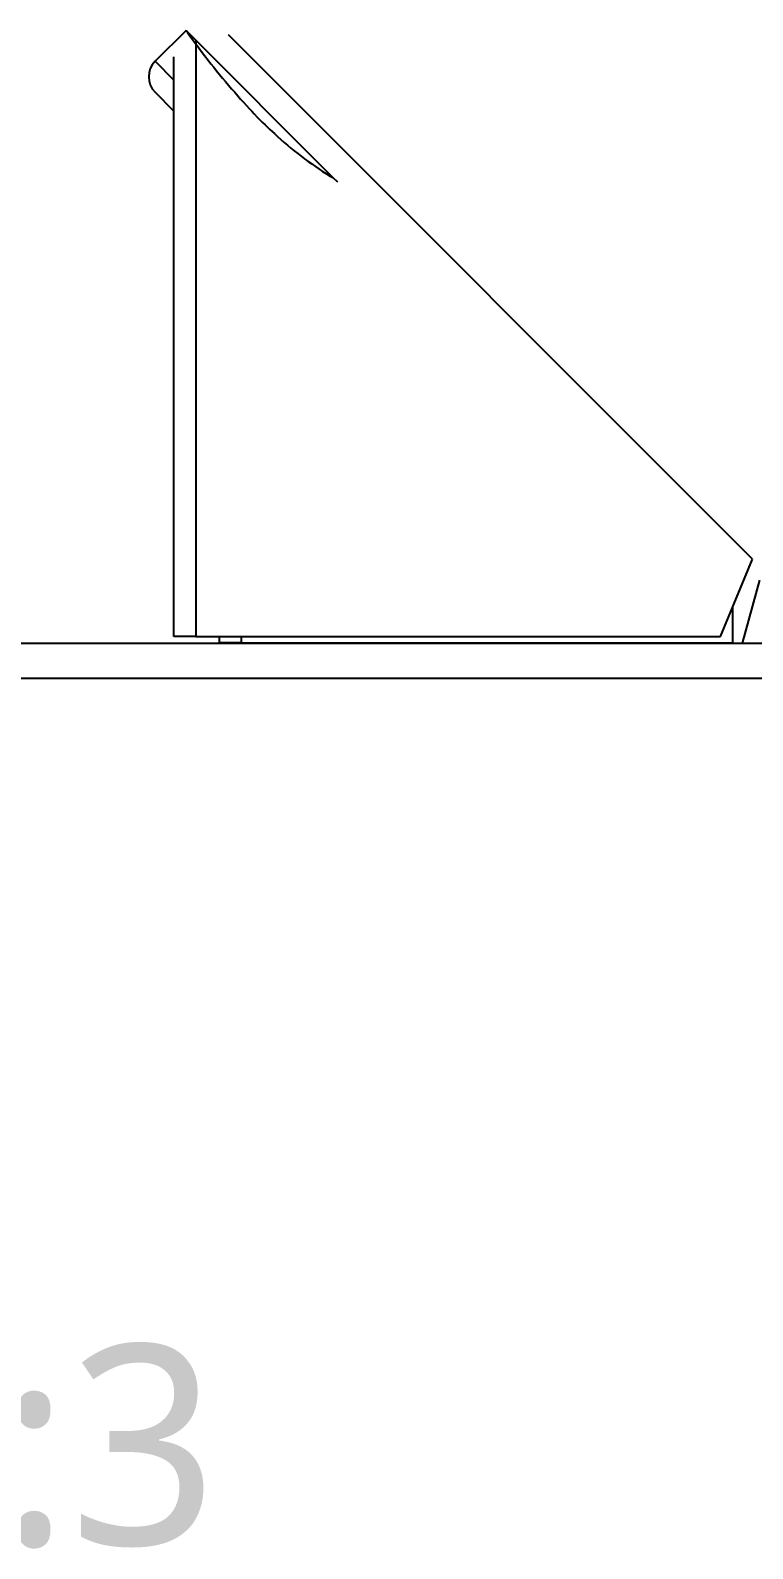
# Model space of a CAD drawing. Extents: x 0 to 11, y 0 to 8.5.
# Drawn here: x 3.484 to 3.917, y 2.534 to 3.445 of the extents above; entities that cross this region are included whole.
import ezdxf

# ---------------------------------------------------------------- set-up
doc = ezdxf.new("R2010")
doc.units = 0
doc.header["$LTSCALE"] = 0.5
doc.header["$MEASUREMENT"] = 0
for name, color, linetype in [('ANNOTATION_TEXT', 7, 'CONTINUOUS'), ('TANGENT_LINES', 7, 'CONTINUOUS'), ('VISIBLE', 7, 'CONTINUOUS')]:
    doc.layers.add(name, color=color, linetype=linetype)
doc.styles.add('ONSHAPE-STANDARD-VIEW-LABE', font='NotoSans-Regular.ttf', dxfattribs={"height": 0.12})

msp = doc.modelspace()

# ---------------------------------------------------------------- linework, layer by layer
at = {"layer": 'TANGENT_LINES'}
for p, q in [((3.58285, 3.43894), (3.58285, 3.08117)), ((3.55844, 3.42624), (3.56973, 3.41495)), ((3.61015, 3.08117), (3.61015, 3.07734))]:
    msp.add_line(p, q, dxfattribs=at)
at = {"layer": 'VISIBLE'}
for p, q in [((3.577, 3.4448), (3.55844, 3.42624)), ((3.577, 3.4448), (3.66519, 3.3566)), ((3.91703, 3.12756), (3.60253, 3.44206)), ((3.56973, 3.08117), (3.56973, 3.42893)), ((3.56973, 3.39639), (3.55844, 3.40768)), ((3.66343, 3.35739), (3.66519, 3.3566)), ((3.66519, 3.3566), (3.66794, 3.35385)), ((3.89781, 3.08117), (3.91703, 3.12756)), ((3.91093, 3.07723), (3.92139, 3.11486)), ((3.90508, 3.07734), (3.90508, 3.09872)), ((3.58285, 3.08117), (3.56973, 3.08117)), ((3.58285, 3.08117), (3.89781, 3.08117)), ((3.59703, 3.07734), (3.59703, 3.08117)), ((2.23508, 3.07723), (4.96474, 3.07723)), ((3.61015, 3.07734), (3.59703, 3.07734)), ((3.61015, 3.07734), (3.90508, 3.07734)), ((2.23508, 3.05623), (4.96474, 3.05623))]:
    msp.add_line(p, q, dxfattribs=at)
for centre, radius, start, end in [((3.56772, 3.41696), 0.01312, 135, 225), ((3.77486, 3.53816), 0.21235, 226.98556, 238.35117)]:
    msp.add_arc(centre, radius, start, end, dxfattribs=at)
msp.add_open_spline([(3.577, 3.4448), (3.57723, 3.44446), (3.57832, 3.44294), (3.59099, 3.42502), (3.61719, 3.39471), (3.62642, 3.38619), (3.63, 3.3829)], degree=3, knots=[0, 0, 0, 0, 0.077985, 0.354481, 0.750316, 1, 1, 1, 1], dxfattribs=at)

# ---------------------------------------------------------------- texts
at = {"layer": 'ANNOTATION_TEXT', "color": 7, "insert": (3.239, 2.65629), "char_height": 0.12, "attachment_point": 2, "style": 'ONSHAPE-STANDARD-VIEW-LABE'}
msp.add_mtext('SCALE 1:3', dxfattribs=at)

doc.saveas('drawing.dxf')
